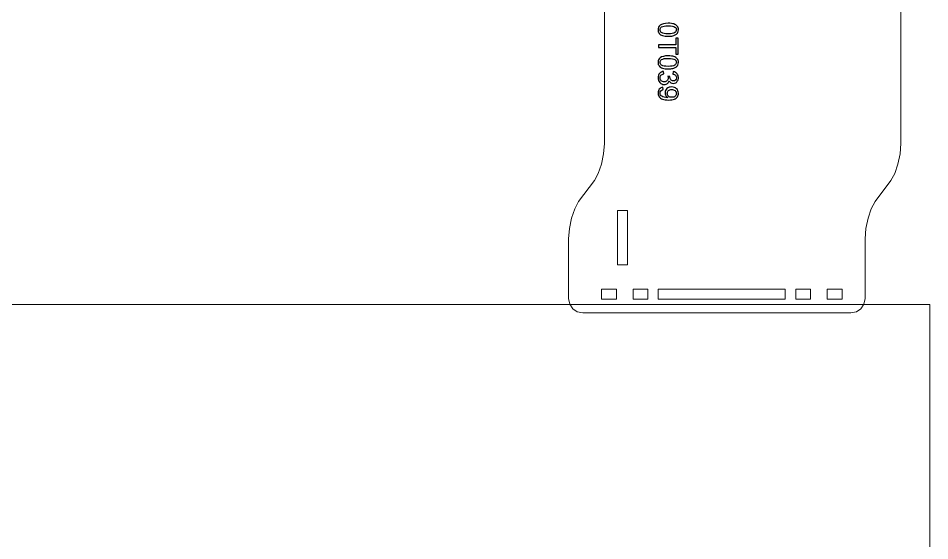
# Model space of a CAD drawing. Header units: centimetres. Extents: x -30.4 to 29.6, y -53.2 to 22.5.
# Drawn here: x 1.97 to 29.63, y -15.36 to 0.49 of the extents above; entities that cross this region are included whole.
import ezdxf
from ezdxf.lldxf.tags import DXFTag

# ---------------------------------------------------------------- set-up
doc = ezdxf.new("R2010")
doc.units = ezdxf.units.CM
doc.header["$MEASUREMENT"] = 0
doc.layers.add('table', color=7, linetype='Continuous')
tags = doc.linetypes.add('New Line1', pattern=[6.4, 0.1, -6.3]).pattern_tags.tags
tags[6:7] = [DXFTag(74, 4), DXFTag(75, 0), DXFTag(340, '0'), DXFTag(46, 1.0), DXFTag(50, 0.0), DXFTag(44, 0.0), DXFTag(45, 0.0)]
tags[4:5] = [DXFTag(74, 4), DXFTag(75, 0), DXFTag(340, '0'), DXFTag(46, 1.0), DXFTag(50, 0.0), DXFTag(44, 0.0), DXFTag(45, 0.0)]
tags = doc.linetypes.add('New Line2', pattern=[6.4, 0.1, -6.3]).pattern_tags.tags
tags[6:7] = [DXFTag(74, 4), DXFTag(75, 0), DXFTag(340, '0'), DXFTag(46, 1.0), DXFTag(50, 0.0), DXFTag(44, 0.0), DXFTag(45, 0.0)]
tags[4:5] = [DXFTag(74, 4), DXFTag(75, 0), DXFTag(340, '0'), DXFTag(46, 1.0), DXFTag(50, 0.0), DXFTag(44, 0.0), DXFTag(45, 0.0)]

msp = doc.modelspace()

# ---------------------------------------------------------------- linework, layer by layer
at = {"layer": 'table', "lineweight": 9}
for points in [[(19.75394, 16.82537), (19.75394, 16.82537), (19.75394, -3.30514), (19.75394, -3.30514)], [(28.75271, -3.30514), (28.75271, -3.30514), (28.75271, 16.82537), (28.75271, 16.82537)], [(19.45008, -4.43437), (19.45008, -4.43437), (18.97149, -5.07262), (18.97149, -5.07262)], [(27.97008, -5.07262), (27.97008, -5.07262), (28.44867, -4.43437), (28.44867, -4.43437)], [(20.15699, -6.98999), (20.15699, -6.98999), (20.15699, -5.33896), (20.15699, -5.33896)], [(20.15699, -5.33896), (20.15699, -5.33896), (20.45699, -5.33896), (20.45699, -5.33896)], [(20.45699, -6.98999), (20.45699, -6.98999), (20.45699, -5.33896), (20.45699, -5.33896)], [(18.66763, -6.20184), (18.66763, -6.20184), (18.66763, -8.01244), (18.66763, -8.01244)], [(27.66641, -8.01244), (27.66641, -8.01244), (27.66641, -6.20184), (27.66641, -6.20184)], [(20.45699, -6.98999), (20.45699, -6.98999), (20.15699, -6.98999), (20.15699, -6.98999)], [(19.66363, -7.73004), (19.66363, -7.73004), (20.11997, -7.73004), (20.11997, -7.73004)], [(19.66363, -7.73004), (19.66363, -7.73004), (19.66363, -8.03004), (19.66363, -8.03004)], [(20.11997, -7.73004), (20.11997, -7.73004), (20.11997, -8.03004), (20.11997, -8.03004)], [(21.06944, -7.73004), (21.06944, -7.73004), (20.62413, -7.73004), (20.62413, -7.73004)], [(20.62413, -8.03004), (20.62413, -8.03004), (20.62413, -7.73004), (20.62413, -7.73004)], [(21.06944, -7.73004), (21.06944, -7.73004), (21.06944, -8.03004), (21.06944, -8.03004)], [(21.38617, -7.73004), (21.38617, -7.73004), (25.23848, -7.73004), (25.23848, -7.73004)], [(21.38617, -8.03004), (21.38617, -8.03004), (21.38617, -7.73004), (21.38617, -7.73004)], [(25.23848, -7.73004), (25.23848, -7.73004), (25.23848, -8.03004), (25.23848, -8.03004)], [(25.56643, -7.73004), (25.56643, -7.73004), (26.01173, -7.73004), (26.01173, -7.73004)], [(25.56643, -8.03004), (25.56643, -8.03004), (25.56643, -7.73004), (25.56643, -7.73004)], [(26.01173, -7.73004), (26.01173, -7.73004), (26.01173, -8.03004), (26.01173, -8.03004)], [(26.51351, -7.73004), (26.51351, -7.73004), (26.96966, -7.73004), (26.96966, -7.73004)], [(26.51351, -7.73004), (26.51351, -7.73004), (26.51351, -8.03004), (26.51351, -8.03004)], [(26.96966, -8.03004), (26.96966, -8.03004), (26.96966, -7.73004), (26.96966, -7.73004)], [(19.66363, -8.03004), (19.66363, -8.03004), (20.11997, -8.03004), (20.11997, -8.03004)], [(21.06944, -8.03004), (21.06944, -8.03004), (20.62413, -8.03004), (20.62413, -8.03004)], [(21.38617, -8.03004), (21.38617, -8.03004), (25.23848, -8.03004), (25.23848, -8.03004)], [(25.56643, -8.03004), (25.56643, -8.03004), (26.01173, -8.03004), (26.01173, -8.03004)], [(26.51351, -8.03004), (26.51351, -8.03004), (26.96966, -8.03004), (26.96966, -8.03004)], [(19.10208, -8.44693), (19.10208, -8.44693), (27.23177, -8.44693), (27.23177, -8.44693)]]:
    msp.add_open_spline(points, degree=3, dxfattribs=at)
at = {"layer": 'table', "color": 250}
for points, knots in [([(21.69145, 0.33697), (21.76313, 0.33697), (21.82085, 0.32964), (21.86445, 0.31482), (21.86445, 0.31482), (21.9082, 0.30014), (21.94192, 0.27813), (21.96563, 0.24906), (21.96563, 0.24906), (21.98933, 0.21999), (22.00119, 0.18345), (22.00119, 0.13942), (22.00119, 0.13942), (22.00119, 0.10682), (21.99456, 0.07832), (21.98143, 0.05377), (21.98143, 0.05377), (21.96845, 0.02921), (21.94954, 0.00903), (21.92485, -0.00705), (21.92485, -0.00705), (21.90015, -0.023), (21.8701, -0.03556), (21.83468, -0.04459), (21.83468, -0.04459), (21.79926, -0.05376), (21.75156, -0.05828), (21.69145, -0.05828), (21.69145, -0.05828), (21.62033, -0.05828), (21.56304, -0.05094), (21.5193, -0.0364), (21.5193, -0.0364), (21.47555, -0.02173), (21.44183, 0.00014), (21.41798, 0.02921), (21.41798, 0.02921), (21.39413, 0.05828), (21.38228, 0.09497), (21.38228, 0.13942), (21.38228, 0.13942), (21.38228, 0.19784), (21.40316, 0.2437), (21.44507, 0.277), (21.44507, 0.277), (21.49545, 0.31694), (21.57772, 0.33697), (21.69145, 0.33697)], [0, 0, 0, 0, 0.07692308, 0.07692308, 0.07692308, 0.07692308, 0.15384615, 0.15384615, 0.15384615, 0.15384615, 0.23076923, 0.23076923, 0.23076923, 0.23076923, 0.30769231, 0.30769231, 0.30769231, 0.30769231, 0.38461538, 0.38461538, 0.38461538, 0.38461538, 0.46153846, 0.46153846, 0.46153846, 0.46153846, 0.53846154, 0.53846154, 0.53846154, 0.53846154, 0.61538462, 0.61538462, 0.61538462, 0.61538462, 0.69230769, 0.69230769, 0.69230769, 0.69230769, 0.76923077, 0.76923077, 0.76923077, 0.76923077, 0.84615385, 0.84615385, 0.84615385, 0.84615385, 1, 1, 1, 1]), ([(21.69145, 0.26049), (21.59197, 0.26049), (21.52579, 0.24878), (21.49277, 0.2255), (21.49277, 0.2255), (21.45989, 0.20221), (21.44338, 0.17357), (21.44338, 0.13942), (21.44338, 0.13942), (21.44338, 0.10513), (21.46003, 0.07648), (21.49305, 0.0532), (21.49305, 0.0532), (21.52607, 0.02992), (21.59225, 0.01821), (21.69145, 0.01821), (21.69145, 0.01821), (21.79122, 0.01821), (21.85754, 0.02992), (21.89027, 0.0532), (21.89027, 0.0532), (21.92315, 0.07648), (21.93952, 0.10541), (21.93952, 0.14013), (21.93952, 0.14013), (21.93952, 0.17441), (21.92499, 0.20165), (21.89606, 0.22211), (21.89606, 0.22211), (21.85923, 0.24765), (21.79093, 0.26049), (21.69145, 0.26049)], [0, 0, 0, 0, 0.11111111, 0.11111111, 0.11111111, 0.11111111, 0.22222222, 0.22222222, 0.22222222, 0.22222222, 0.33333333, 0.33333333, 0.33333333, 0.33333333, 0.44444444, 0.44444444, 0.44444444, 0.44444444, 0.55555556, 0.55555556, 0.55555556, 0.55555556, 0.66666667, 0.66666667, 0.66666667, 0.66666667, 0.77777778, 0.77777778, 0.77777778, 0.77777778, 1, 1, 1, 1]), ([(21.39258, -0.31834), (21.39258, -0.31834), (21.9271, -0.31834), (21.9271, -0.31834), (21.9271, -0.31834), (21.9271, -0.31834), (21.9271, -0.11867), (21.9271, -0.11867), (21.9271, -0.11867), (21.9271, -0.11867), (21.99865, -0.11867), (21.99865, -0.11867), (21.99865, -0.11867), (21.99865, -0.11867), (21.99865, -0.599), (21.99865, -0.599), (21.99865, -0.599), (21.99865, -0.599), (21.9271, -0.599), (21.9271, -0.599), (21.9271, -0.599), (21.9271, -0.599), (21.9271, -0.39849), (21.9271, -0.39849), (21.9271, -0.39849), (21.9271, -0.39849), (21.39258, -0.39849), (21.39258, -0.39849), (21.39258, -0.39849), (21.39258, -0.39849), (21.39258, -0.31834), (21.39258, -0.31834)], [0, 0, 0, 0, 0.11111111, 0.11111111, 0.11111111, 0.11111111, 0.22222222, 0.22222222, 0.22222222, 0.22222222, 0.33333333, 0.33333333, 0.33333333, 0.33333333, 0.44444444, 0.44444444, 0.44444444, 0.44444444, 0.55555556, 0.55555556, 0.55555556, 0.55555556, 0.66666667, 0.66666667, 0.66666667, 0.66666667, 0.77777778, 0.77777778, 0.77777778, 0.77777778, 1, 1, 1, 1]), ([(21.69145, -0.65108), (21.76313, -0.65108), (21.82085, -0.65841), (21.86445, -0.67323), (21.86445, -0.67323), (21.9082, -0.68791), (21.94192, -0.70992), (21.96563, -0.73899), (21.96563, -0.73899), (21.98933, -0.76806), (22.00119, -0.8046), (22.00119, -0.84863), (22.00119, -0.84863), (22.00119, -0.88123), (21.99456, -0.90973), (21.98143, -0.93428), (21.98143, -0.93428), (21.96845, -0.95884), (21.94954, -0.97902), (21.92485, -0.9951), (21.92485, -0.9951), (21.90015, -1.01105), (21.8701, -1.02361), (21.83468, -1.03264), (21.83468, -1.03264), (21.79926, -1.04181), (21.75156, -1.04633), (21.69145, -1.04633), (21.69145, -1.04633), (21.62033, -1.04633), (21.56304, -1.03899), (21.5193, -1.02445), (21.5193, -1.02445), (21.47555, -1.00978), (21.44183, -0.98791), (21.41798, -0.95884), (21.41798, -0.95884), (21.39413, -0.92977), (21.38228, -0.89308), (21.38228, -0.84863), (21.38228, -0.84863), (21.38228, -0.79021), (21.40316, -0.74435), (21.44507, -0.71105), (21.44507, -0.71105), (21.49545, -0.67111), (21.57772, -0.65108), (21.69145, -0.65108)], [0, 0, 0, 0, 0.07692308, 0.07692308, 0.07692308, 0.07692308, 0.15384615, 0.15384615, 0.15384615, 0.15384615, 0.23076923, 0.23076923, 0.23076923, 0.23076923, 0.30769231, 0.30769231, 0.30769231, 0.30769231, 0.38461538, 0.38461538, 0.38461538, 0.38461538, 0.46153846, 0.46153846, 0.46153846, 0.46153846, 0.53846154, 0.53846154, 0.53846154, 0.53846154, 0.61538462, 0.61538462, 0.61538462, 0.61538462, 0.69230769, 0.69230769, 0.69230769, 0.69230769, 0.76923077, 0.76923077, 0.76923077, 0.76923077, 0.84615385, 0.84615385, 0.84615385, 0.84615385, 1, 1, 1, 1]), ([(21.69145, -0.72756), (21.59197, -0.72756), (21.52579, -0.73927), (21.49277, -0.76255), (21.49277, -0.76255), (21.45989, -0.78584), (21.44338, -0.81448), (21.44338, -0.84863), (21.44338, -0.84863), (21.44338, -0.88292), (21.46003, -0.91157), (21.49305, -0.93485), (21.49305, -0.93485), (21.52607, -0.95813), (21.59225, -0.96984), (21.69145, -0.96984), (21.69145, -0.96984), (21.79122, -0.96984), (21.85754, -0.95813), (21.89027, -0.93485), (21.89027, -0.93485), (21.92315, -0.91157), (21.93952, -0.88264), (21.93952, -0.84792), (21.93952, -0.84792), (21.93952, -0.81364), (21.92499, -0.7864), (21.89606, -0.76594), (21.89606, -0.76594), (21.85923, -0.7404), (21.79093, -0.72756), (21.69145, -0.72756)], [0, 0, 0, 0, 0.11111111, 0.11111111, 0.11111111, 0.11111111, 0.22222222, 0.22222222, 0.22222222, 0.22222222, 0.33333333, 0.33333333, 0.33333333, 0.33333333, 0.44444444, 0.44444444, 0.44444444, 0.44444444, 0.55555556, 0.55555556, 0.55555556, 0.55555556, 0.66666667, 0.66666667, 0.66666667, 0.66666667, 0.77777778, 0.77777778, 0.77777778, 0.77777778, 1, 1, 1, 1]), ([(21.5526, -1.12238), (21.5526, -1.12238), (21.56248, -1.19674), (21.56248, -1.19674), (21.56248, -1.19674), (21.52028, -1.20535), (21.48995, -1.21989), (21.47132, -1.24035), (21.47132, -1.24035), (21.45269, -1.26095), (21.44338, -1.28593), (21.44338, -1.31542), (21.44338, -1.31542), (21.44338, -1.35041), (21.45552, -1.38005), (21.47979, -1.40418), (21.47979, -1.40418), (21.50406, -1.42817), (21.53411, -1.4403), (21.56996, -1.4403), (21.56996, -1.4403), (21.6041, -1.4403), (21.63233, -1.42915), (21.65448, -1.40686), (21.65448, -1.40686), (21.67663, -1.38442), (21.68778, -1.35606), (21.68778, -1.32163), (21.68778, -1.32163), (21.68778, -1.30752), (21.68496, -1.29002), (21.67946, -1.26913), (21.67946, -1.26913), (21.67946, -1.26913), (21.74479, -1.27746), (21.74479, -1.27746), (21.74479, -1.27746), (21.74423, -1.2824), (21.74394, -1.28635), (21.74394, -1.28945), (21.74394, -1.28945), (21.74394, -1.32106), (21.75227, -1.34957), (21.76878, -1.37497), (21.76878, -1.37497), (21.78529, -1.40037), (21.81083, -1.41307), (21.84526, -1.41307), (21.84526, -1.41307), (21.8725, -1.41307), (21.89521, -1.40375), (21.91299, -1.38527), (21.91299, -1.38527), (21.93091, -1.36678), (21.93995, -1.34293), (21.93995, -1.31372), (21.93995, -1.31372), (21.93995, -1.2848), (21.93077, -1.26067), (21.91271, -1.24148), (21.91271, -1.24148), (21.89451, -1.22214), (21.86713, -1.20973), (21.83073, -1.20422), (21.83073, -1.20422), (21.83073, -1.20422), (21.84399, -1.12986), (21.84399, -1.12986), (21.84399, -1.12986), (21.89394, -1.13889), (21.93261, -1.15963), (21.95998, -1.19181), (21.95998, -1.19181), (21.98736, -1.22412), (22.00119, -1.2642), (22.00119, -1.31217), (22.00119, -1.31217), (22.00119, -1.34519), (21.99399, -1.37567), (21.97988, -1.40347), (21.97988, -1.40347), (21.96563, -1.43127), (21.9463, -1.45258), (21.92174, -1.46739), (21.92174, -1.46739), (21.89719, -1.48207), (21.87123, -1.48955), (21.84357, -1.48955), (21.84357, -1.48955), (21.81746, -1.48955), (21.79361, -1.48249), (21.77202, -1.46838), (21.77202, -1.46838), (21.75058, -1.45427), (21.7335, -1.43353), (21.7208, -1.40601), (21.7208, -1.40601), (21.71262, -1.44185), (21.6954, -1.46965), (21.6693, -1.48955), (21.6693, -1.48955), (21.64333, -1.5093), (21.61074, -1.51918), (21.57165, -1.51918), (21.57165, -1.51918), (21.51873, -1.51918), (21.47386, -1.49999), (21.43703, -1.46133), (21.43703, -1.46133), (21.4002, -1.4228), (21.38186, -1.37398), (21.38186, -1.31499), (21.38186, -1.31499), (21.38186, -1.2618), (21.39766, -1.21763), (21.42941, -1.18249), (21.42941, -1.18249), (21.46102, -1.14736), (21.50208, -1.12732), (21.5526, -1.12238)], [0, 0, 0, 0, 0.03225806, 0.03225806, 0.03225806, 0.03225806, 0.06451613, 0.06451613, 0.06451613, 0.06451613, 0.09677419, 0.09677419, 0.09677419, 0.09677419, 0.12903226, 0.12903226, 0.12903226, 0.12903226, 0.16129032, 0.16129032, 0.16129032, 0.16129032, 0.19354839, 0.19354839, 0.19354839, 0.19354839, 0.22580645, 0.22580645, 0.22580645, 0.22580645, 0.25806452, 0.25806452, 0.25806452, 0.25806452, 0.29032258, 0.29032258, 0.29032258, 0.29032258, 0.32258065, 0.32258065, 0.32258065, 0.32258065, 0.35483871, 0.35483871, 0.35483871, 0.35483871, 0.38709677, 0.38709677, 0.38709677, 0.38709677, 0.41935484, 0.41935484, 0.41935484, 0.41935484, 0.4516129, 0.4516129, 0.4516129, 0.4516129, 0.48387097, 0.48387097, 0.48387097, 0.48387097, 0.51612903, 0.51612903, 0.51612903, 0.51612903, 0.5483871, 0.5483871, 0.5483871, 0.5483871, 0.58064516, 0.58064516, 0.58064516, 0.58064516, 0.61290323, 0.61290323, 0.61290323, 0.61290323, 0.64516129, 0.64516129, 0.64516129, 0.64516129, 0.67741935, 0.67741935, 0.67741935, 0.67741935, 0.70967742, 0.70967742, 0.70967742, 0.70967742, 0.74193548, 0.74193548, 0.74193548, 0.74193548, 0.77419355, 0.77419355, 0.77419355, 0.77419355, 0.80645161, 0.80645161, 0.80645161, 0.80645161, 0.83870968, 0.83870968, 0.83870968, 0.83870968, 0.87096774, 0.87096774, 0.87096774, 0.87096774, 0.90322581, 0.90322581, 0.90322581, 0.90322581, 0.93548387, 0.93548387, 0.93548387, 0.93548387, 1, 1, 1, 1]), ([(21.5327, -1.60398), (21.5327, -1.60398), (21.53933, -1.67553), (21.53933, -1.67553), (21.53933, -1.67553), (21.50575, -1.68159), (21.48134, -1.69317), (21.4661, -1.71024), (21.4661, -1.71024), (21.451, -1.72731), (21.44338, -1.74919), (21.44338, -1.776), (21.44338, -1.776), (21.44338, -1.79886), (21.4486, -1.81889), (21.45918, -1.83611), (21.45918, -1.83611), (21.46963, -1.85333), (21.4836, -1.86744), (21.50109, -1.87844), (21.50109, -1.87844), (21.51859, -1.88959), (21.5423, -1.89876), (21.57193, -1.90624), (21.57193, -1.90624), (21.60171, -1.91358), (21.63204, -1.91739), (21.66295, -1.91739), (21.66295, -1.91739), (21.66619, -1.91739), (21.67127, -1.91725), (21.67776, -1.91697), (21.67776, -1.91697), (21.6542, -1.90201), (21.63487, -1.88169), (21.62019, -1.85601), (21.62019, -1.85601), (21.60537, -1.83018), (21.59804, -1.80224), (21.59804, -1.77233), (21.59804, -1.77233), (21.59804, -1.72209), (21.61624, -1.67962), (21.65265, -1.64491), (21.65265, -1.64491), (21.68905, -1.61019), (21.73689, -1.59284), (21.79644, -1.59284), (21.79644, -1.59284), (21.85796, -1.59284), (21.90735, -1.6109), (21.94488, -1.64716), (21.94488, -1.64716), (21.98242, -1.68343), (22.00119, -1.72887), (22.00119, -1.78348), (22.00119, -1.78348), (22.00119, -1.82285), (21.99046, -1.85883), (21.9693, -1.89157), (21.9693, -1.89157), (21.94813, -1.92416), (21.91779, -1.949), (21.87856, -1.96593), (21.87856, -1.96593), (21.83933, -1.98286), (21.78247, -1.99133), (21.70796, -1.99133), (21.70796, -1.99133), (21.63063, -1.99133), (21.56897, -1.98301), (21.52297, -1.96621), (21.52297, -1.96621), (21.4771, -1.94928), (21.44225, -1.9243), (21.41826, -1.89114), (21.41826, -1.89114), (21.39427, -1.85784), (21.38228, -1.81904), (21.38228, -1.7743), (21.38228, -1.7743), (21.38228, -1.72689), (21.3954, -1.68823), (21.42179, -1.65817), (21.42179, -1.65817), (21.44804, -1.62811), (21.48501, -1.61005), (21.5327, -1.60398)], [0, 0, 0, 0, 0.04347826, 0.04347826, 0.04347826, 0.04347826, 0.08695652, 0.08695652, 0.08695652, 0.08695652, 0.13043478, 0.13043478, 0.13043478, 0.13043478, 0.17391304, 0.17391304, 0.17391304, 0.17391304, 0.2173913, 0.2173913, 0.2173913, 0.2173913, 0.26086957, 0.26086957, 0.26086957, 0.26086957, 0.30434783, 0.30434783, 0.30434783, 0.30434783, 0.34782609, 0.34782609, 0.34782609, 0.34782609, 0.39130435, 0.39130435, 0.39130435, 0.39130435, 0.43478261, 0.43478261, 0.43478261, 0.43478261, 0.47826087, 0.47826087, 0.47826087, 0.47826087, 0.52173913, 0.52173913, 0.52173913, 0.52173913, 0.56521739, 0.56521739, 0.56521739, 0.56521739, 0.60869565, 0.60869565, 0.60869565, 0.60869565, 0.65217391, 0.65217391, 0.65217391, 0.65217391, 0.69565217, 0.69565217, 0.69565217, 0.69565217, 0.73913043, 0.73913043, 0.73913043, 0.73913043, 0.7826087, 0.7826087, 0.7826087, 0.7826087, 0.82608696, 0.82608696, 0.82608696, 0.82608696, 0.86956522, 0.86956522, 0.86956522, 0.86956522, 0.91304348, 0.91304348, 0.91304348, 0.91304348, 1, 1, 1, 1]), ([(21.80025, -1.90864), (21.84286, -1.90864), (21.87687, -1.89735), (21.90185, -1.87463), (21.90185, -1.87463), (21.92696, -1.85177), (21.93952, -1.82454), (21.93952, -1.79251), (21.93952, -1.79251), (21.93952, -1.75949), (21.92598, -1.7307), (21.89902, -1.70615), (21.89902, -1.70615), (21.87193, -1.68159), (21.83694, -1.66932), (21.79404, -1.66932), (21.79404, -1.66932), (21.75537, -1.66932), (21.72405, -1.68103), (21.69992, -1.70431), (21.69992, -1.70431), (21.67579, -1.7276), (21.66379, -1.75624), (21.66379, -1.79039), (21.66379, -1.79039), (21.66379, -1.82496), (21.67579, -1.85318), (21.69992, -1.87534), (21.69992, -1.87534), (21.72405, -1.89763), (21.75749, -1.90864), (21.80025, -1.90864)], [0, 0, 0, 0, 0.11111111, 0.11111111, 0.11111111, 0.11111111, 0.22222222, 0.22222222, 0.22222222, 0.22222222, 0.33333333, 0.33333333, 0.33333333, 0.33333333, 0.44444444, 0.44444444, 0.44444444, 0.44444444, 0.55555556, 0.55555556, 0.55555556, 0.55555556, 0.66666667, 0.66666667, 0.66666667, 0.66666667, 0.77777778, 0.77777778, 0.77777778, 0.77777778, 1, 1, 1, 1])]:
    msp.add_open_spline(points, degree=3, knots=knots, dxfattribs=at)
at = {"layer": 'table', "lineweight": 9}
for points in [[(19.75394, -3.30514), (19.75394, -3.30514), (19.72985, -3.61818), (19.72985, -3.61818), (19.72985, -3.61818), (19.72985, -3.61818), (19.66455, -3.9355), (19.66455, -3.9355), (19.66455, -3.9355), (19.66455, -3.9355), (19.56798, -4.2199), (19.56798, -4.2199), (19.56798, -4.2199), (19.56798, -4.2199), (19.45008, -4.43437), (19.45008, -4.43437)], [(28.44867, -4.43437), (28.44867, -4.43437), (28.56658, -4.2199), (28.56658, -4.2199), (28.56658, -4.2199), (28.56658, -4.2199), (28.66314, -3.9355), (28.66314, -3.9355), (28.66314, -3.9355), (28.66314, -3.9355), (28.72862, -3.61818), (28.72862, -3.61818), (28.72862, -3.61818), (28.72862, -3.61818), (28.75271, -3.30514), (28.75271, -3.30514)], [(18.97149, -5.07262), (18.97149, -5.07262), (18.8534, -5.28697), (18.8534, -5.28697), (18.8534, -5.28697), (18.8534, -5.28697), (18.75683, -5.57139), (18.75683, -5.57139), (18.75683, -5.57139), (18.75683, -5.57139), (18.69154, -5.88869), (18.69154, -5.88869), (18.69154, -5.88869), (18.69154, -5.88869), (18.66763, -6.20195), (18.66763, -6.20195)], [(27.66641, -6.20184), (27.66641, -6.20184), (27.6905, -5.88869), (27.6905, -5.88869), (27.6905, -5.88869), (27.6905, -5.88869), (27.75561, -5.57139), (27.75561, -5.57139), (27.75561, -5.57139), (27.75561, -5.57139), (27.85217, -5.28697), (27.85217, -5.28697), (27.85217, -5.28697), (27.85217, -5.28697), (27.97008, -5.07262), (27.97008, -5.07262)], [(18.66763, -8.01244), (18.66763, -8.01244), (18.70184, -8.18109), (18.70184, -8.18109), (18.70184, -8.18109), (18.70184, -8.18109), (18.79528, -8.3193), (18.79528, -8.3193), (18.79528, -8.3193), (18.79528, -8.3193), (18.93341, -8.41261), (18.93341, -8.41261), (18.93341, -8.41261), (18.93341, -8.41261), (19.10208, -8.44693), (19.10208, -8.44693)], [(27.23177, -8.44693), (27.23177, -8.44693), (27.40043, -8.41261), (27.40043, -8.41261), (27.40043, -8.41261), (27.40043, -8.41261), (27.53857, -8.3193), (27.53857, -8.3193), (27.53857, -8.3193), (27.53857, -8.3193), (27.63219, -8.18109), (27.63219, -8.18109), (27.63219, -8.18109), (27.63219, -8.18109), (27.66641, -8.01244), (27.66641, -8.01244)]]:
    msp.add_open_spline(points, degree=3, knots=[0, 0, 0, 0, 0.2, 0.2, 0.2, 0.2, 0.4, 0.4, 0.4, 0.4, 0.6, 0.6, 0.6, 0.6, 1, 1, 1, 1], dxfattribs=at)
at = {"layer": 'table', "color": 2, "linetype": 'New Line2', "lineweight": 5}
msp.add_open_spline([(29.6278, -8.19247), (29.6278, -8.19247), (-30.37219, -8.19247), (-30.37219, -8.19247)], degree=3, dxfattribs=at)
at = {"layer": 'table', "color": 2, "linetype": 'New Line1', "lineweight": 5}
msp.add_open_spline([(29.6278, -53.19246), (29.6278, -53.19246), (29.6278, -8.19247), (29.6278, -8.19247)], degree=3, dxfattribs=at)

doc.saveas('drawing.dxf')
